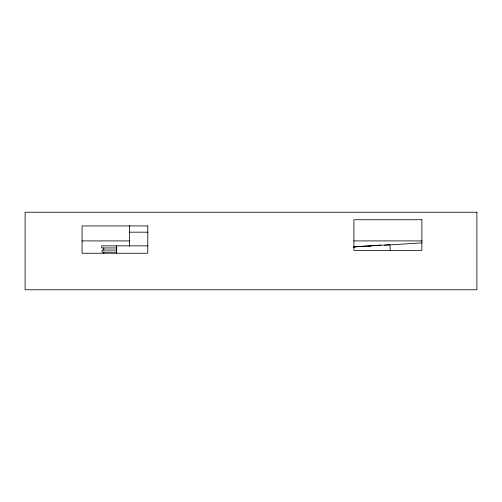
<?xml version="1.0" encoding="UTF-8"?>
<svg xmlns="http://www.w3.org/2000/svg" width="502" height="502" viewBox="0 0 502 502"><rect width="100%" height="100%" fill="white"/><g stroke="black" fill="none" stroke-linecap="round" stroke-linejoin="round"><path stroke-width="0.75" d="M353.552 246.808L380.836 245.076M353.992 246.971L389.903 244.687L390.286 250.774M353.289 247.216L354.851 247.116M361.101 246.72L362.664 246.62M368.92 246.225L370.482 246.124M376.732 245.729L379.079 245.578M384.551 245.233L422.063 242.849M129.466 232.181L148.096 232.181M81.958 240.91L129.748 240.91M353.828 240.91L421.994 240.91M147.776 245.873L101.699 245.829L101.699 247.944L117.079 247.944M116.69 250.052L102.107 250.052L102.107 252.161L116.69 252.161M129.466 225.442L129.466 246.162M116.64 245.873L116.64 253.466M103.782 247.944L103.782 250.052M103.782 252.161L103.782 253.573M476.9 212.239L25.1 212.239L25.1 289.761L476.9 289.761L476.9 212.239M421.881 219.738L353.897 219.738L353.897 250.385L421.881 250.385L421.881 219.738M147.783 225.938L82.083 225.938L82.083 253.246L147.783 253.246L147.783 225.938"/></g></svg>
